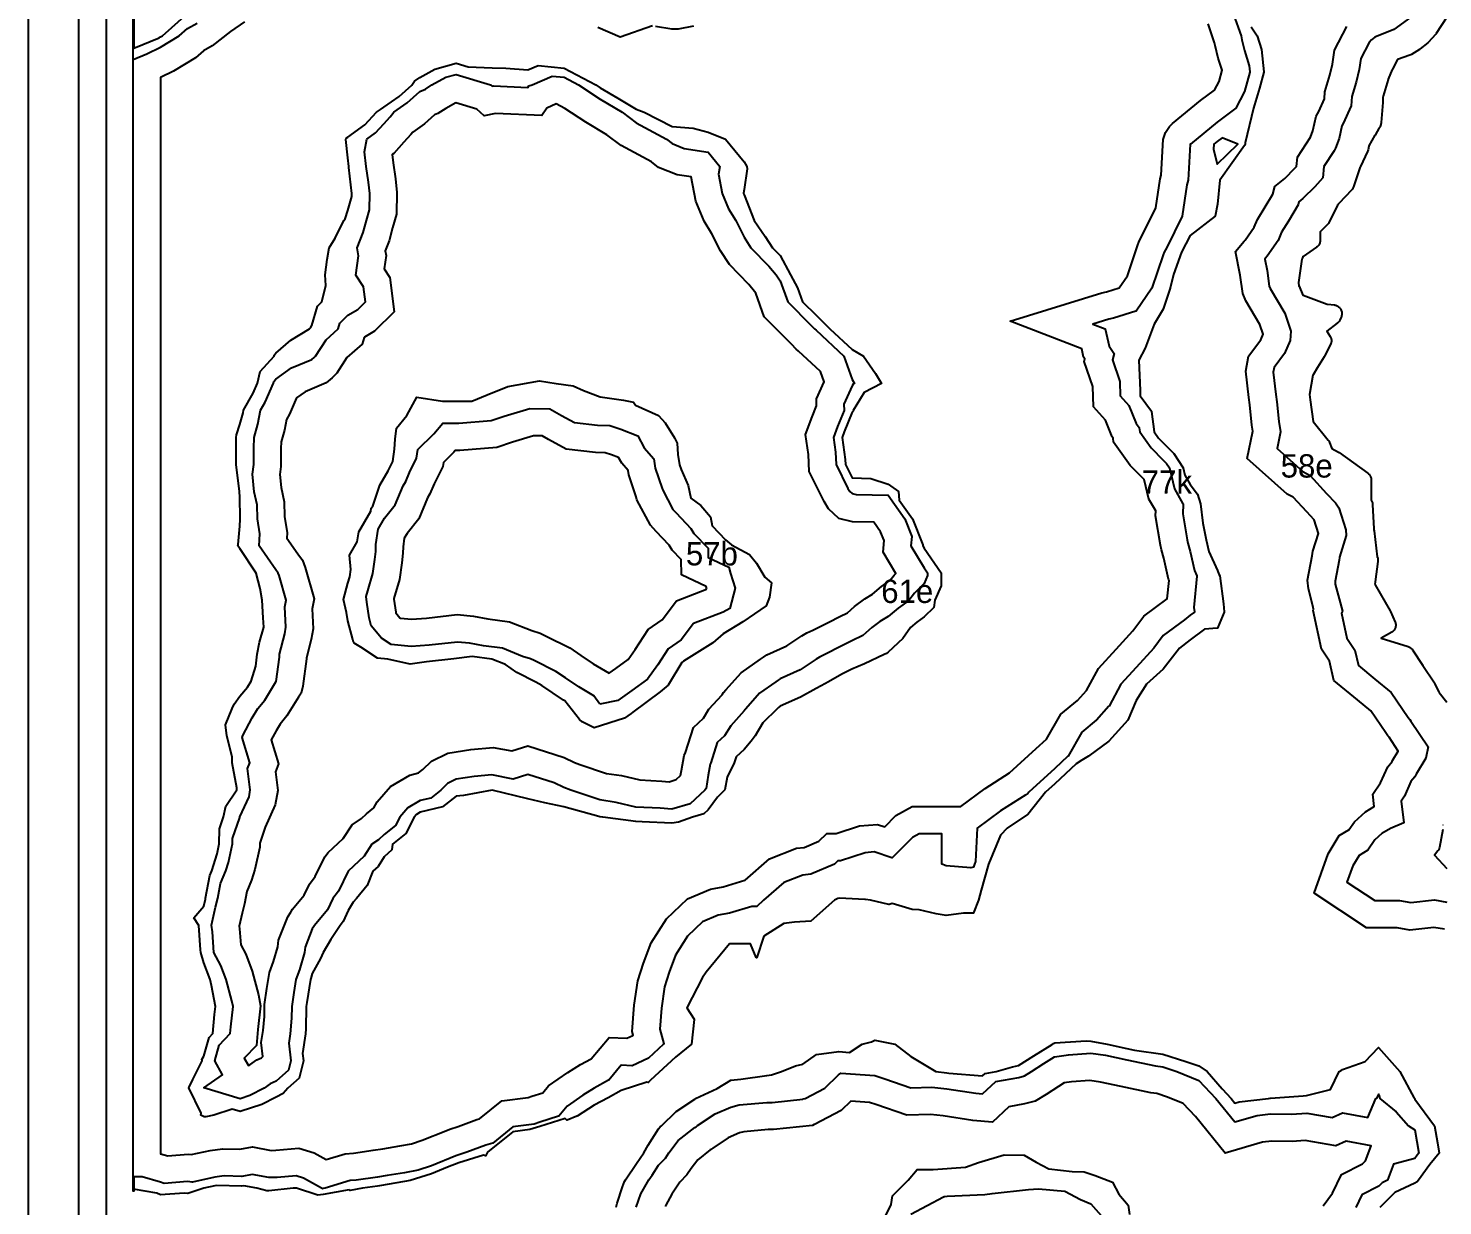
# Model space of a CAD drawing. Header units: millimetres. Extents: x 0 to 600, y 0 to 900.
# Drawn here: x 0 to 364, y 162.3 to 465.2 of the extents above; entities that cross this region are included whole.
import ezdxf
from ezdxf.enums import TextEntityAlignment as Align

# ---------------------------------------------------------------- set-up
doc = ezdxf.new("R2010")
doc.units = ezdxf.units.MM
for name, color, linetype in [('CORTE', 1, 'Continuous'), ('GRABADO', 5, 'Continuous'), ('HOJA', 8, 'Continuous')]:
    doc.layers.add(name, color=color, linetype=linetype)

msp = doc.modelspace()

# ---------------------------------------------------------------- linework, layer by layer
at = {"layer": 'CORTE'}
for points in [[(13, 102.13), (13, 627.9)], [(20, 614.41), (20, 111.7)], [(314.69, 465.57), (316.18, 463.25), (316.19, 463.24), (316.19, 463.23), (316.19, 463.23), (317.28, 459.73), (317.28, 459.73), (317.28, 459.72), (317.94, 453.96), (317.94, 453.95), (317.94, 453.95), (317.94, 453.94), (317.94, 453.93), (316.78, 449.76), (315.28, 444.67), (313.16, 435.7), (313.15, 435.42), (313.15, 435.41), (313.14, 435.4), (312.94, 435.05), (312.94, 435.04), (306.6, 426.14), (305.98, 419.91), (305.98, 419.91), (305.42, 416.89), (305.42, 416.89), (305.41, 416.87), (305.41, 416.86), (305.4, 416.85), (305.4, 416.85), (298.99, 411.85), (296.72, 407.61), (294.64, 401.83), (293.85, 398.36), (293.85, 398.36), (292.03, 392.96), (292.03, 392.95), (292.03, 392.95), (289.71, 389.09), (287.37, 382.9), (285.79, 379.85), (286.14, 372.04), (286.14, 370.63), (289.04, 366.68), (289.04, 366.68), (289.05, 366.67), (289.05, 366.65), (289.67, 361.37), (290.8, 359.77), (292.01, 358.55), (294.8, 355.83), (294.8, 355.82), (297.18, 352.12), (297.18, 352.11), (297.18, 352.1), (297.62, 350.27), (299, 347.87), (300.88, 345.38), (300.89, 345.37), (300.89, 345.36), (301.63, 342.84), (301.63, 342.83), (301.63, 342.83), (302.23, 337.86), (303.09, 333.58), (303.73, 330.6), (305.97, 325.73), (305.97, 325.73), (306.33, 324.81), (306.61, 324.34), (306.61, 324.33), (306.62, 324.31), (307.53, 317.11), (307.7, 315.05), (307.7, 315.04), (307.7, 315.02), (307.69, 315.01), (305.97, 310.89), (305.97, 310.89), (305.97, 310.88), (305.96, 310.87), (305.95, 310.86), (305.94, 310.86), (305.93, 310.85), (305.92, 310.85), (305.91, 310.85), (305.91, 310.85), (302.67, 310.63), (298.98, 307.91), (296.25, 305.73), (292.02, 300.31), (292.01, 300.31), (287.72, 296.47), (285.06, 292.25), (282.91, 287.23), (282.91, 287.22), (282.9, 287.21), (282.89, 287.21), (278.07, 281.79), (278.07, 281.79), (272.77, 277.93), (271.09, 276.89), (269.65, 276.02), (264.13, 270.83), (264.13, 270.83), (261.76, 268.68), (257.17, 262.92), (257.16, 262.92), (257.15, 262.91), (251.9, 259.42), (250.2, 257.64), (247.06, 250.19), (245.19, 243.52), (244.51, 240.94), (244.51, 240.93), (243.23, 237.62), (243.23, 237.61), (243.23, 237.6), (243.21, 237.59), (243.2, 237.58), (243.19, 237.58), (243.18, 237.58), (243.17, 237.57), (240.68, 237.57), (236.2, 237), (236.19, 237), (236.19, 237), (233.6, 237.44), (233.6, 237.44), (229.21, 238.4), (227.46, 238.55), (227.45, 238.55), (222.25, 240.07), (221.49, 239.84), (221.48, 239.84), (221.48, 239.84), (221.47, 239.84), (216.75, 240.88), (215.43, 241.08), (215.28, 241.11), (208.73, 241.43), (208.34, 241.36), (207.42, 240.89), (201.39, 235.55), (201.39, 235.55), (201.38, 235.54), (201.37, 235.54), (201.37, 235.54), (201.36, 235.53), (201.35, 235.53), (197.12, 235.26), (194.4, 234.89), (189.27, 231.64), (187.47, 226.16), (187.47, 226.14), (187.46, 226.13), (187.44, 226.12), (187.43, 226.11), (187.42, 226.11), (187.42, 226.11), (187.4, 226.11), (187.38, 226.11), (187.38, 226.11), (187.37, 226.11), (187.36, 226.12), (187.35, 226.12), (187.35, 226.13), (187.34, 226.14), (187.34, 226.15), (187.33, 226.15), (185.86, 229.64), (180.47, 229.64), (174.43, 222.39), (173.52, 221.05), (169.43, 213.18), (171.33, 210.3), (171.34, 210.29), (171.34, 210.28), (171.34, 210.26), (170.64, 203.9), (170.64, 203.9), (170.64, 203.89), (170.63, 203.88), (170.63, 203.86), (170.62, 203.86), (166.54, 200.54), (160.08, 194.6), (159.57, 194.07), (159.57, 194.06), (159.55, 194.05), (159.54, 194.05), (159.54, 194.05), (159.53, 194.05), (159.52, 194.04), (159.51, 194.05), (159.5, 194.05), (159.19, 194.13), (152.58, 191.96), (149.22, 190.1), (149.22, 190.1), (145.61, 188.17), (141.2, 185.33), (141.19, 185.32), (141.18, 185.32), (138.63, 184.35), (138.62, 184.35), (138.61, 184.34), (138.59, 184.35), (138.58, 184.35), (138.57, 184.35), (138.57, 184.35), (138.56, 184.36), (138.55, 184.36), (138.18, 184.77), (131.66, 182.69), (129.07, 181.89), (129.07, 181.89), (129.07, 181.88), (124.7, 181.31), (118.19, 176.08), (117.76, 175.22), (117.76, 175.22), (117.75, 175.21), (117.75, 175.2), (117.74, 175.19), (117.73, 175.19), (117.73, 175.18), (117.72, 175.18), (117.71, 175.18), (117.7, 175.18), (117.69, 175.18), (117.68, 175.18), (117.68, 175.18), (117.15, 175.32), (110.75, 173.35), (107.85, 172.21), (103.78, 170.55), (103.78, 170.55), (98.29, 168.78), (98.29, 168.78), (96.79, 168.51), (90.34, 167.45), (90.34, 167.45), (89.82, 167.37), (86.04, 166.8), (82.85, 166.24), (82.85, 166.24), (82.83, 166.24), (82.82, 166.24), (82.82, 166.24), (82.81, 166.25), (82.8, 166.25), (82.54, 166.42), (75.89, 165.18), (75.88, 165.18), (74.52, 165), (74.51, 165), (74.5, 165), (69.01, 166.8), (69, 166.8), (68.91, 166.85), (68.89, 166.86), (68.15, 166.79), (61.93, 166.14), (61.93, 166.14), (61.44, 166.15), (61.43, 166.15), (61.42, 166.15), (58.85, 166.8), (55.44, 167.43), (54.97, 167.35), (54.96, 167.35), (54.96, 167.35), (48.52, 167.5), (48, 167.42), (45.13, 166.8), (41.04, 165.5), (41.03, 165.5), (41.02, 165.5), (41.01, 165.5), (40.11, 165.58), (34.05, 165.09), (34.04, 165.09), (34.03, 165.09), (34.02, 165.09), (33.06, 165.52), (27.06, 166.54), (27.06, 166.54), (27.05, 166.54), (27.04, 166.54), (27.03, 166.55), (27.02, 166.56), (27.02, 166.56), (27.01, 166.57), (27.01, 166.58), (27, 166.6), (27, 166.61), (27, 498.77)], [(27.15, 499.15), (27.15, 460.08), (33.64, 462.78), (34.01, 462.96), (34.52, 463.27), (40.97, 469.03)], [(55.67, 466.84), (52.06, 464.4), (47.32, 460.69), (45.06, 459.42), (43.05, 457.62), (37.36, 454.16), (34, 452.53), (34, 451.18), (34, 320.25), (34, 175.69), (35.93, 175.13), (41.15, 175.57), (41.9, 175.48), (46.78, 176.55), (49.99, 176.99), (54.43, 176.89), (57.66, 177.46), (62.52, 176.56), (63.67, 176.58), (69.6, 177.09), (73.6, 175.91), (76.63, 174.19), (81.58, 175.68), (83.64, 175.83), (88.76, 176.61), (91.21, 176.98), (95.6, 177.7), (98.59, 178.25), (101.39, 179.15), (107.44, 181.62), (108.43, 182.01), (110.63, 182.69), (115.41, 184.46), (116.13, 184.69), (121.84, 189.28), (128.64, 190.18), (129.54, 190.46), (132.41, 191.38), (133.89, 193.17), (138.84, 196.56), (142.06, 198.63), (144.85, 200.13), (149.45, 205.59), (153.99, 205.39), (155.6, 206.14), (155.66, 206.18), (155.41, 207.11), (155.94, 213.93), (156.83, 220.16), (158.29, 224.71), (160.26, 229.94), (164.22, 236.13), (169.6, 241.25), (175.53, 243.77), (178.81, 244.36), (184.41, 246.05), (184.45, 246.1), (190.73, 251.53), (197.63, 254.25), (199.63, 254.44), (203.46, 256.07), (205.45, 258.04), (207.89, 258.05), (213.88, 260.02), (218.48, 260.42), (220.37, 259.81), (223.24, 262.71), (227.45, 265.01), (239.96, 265.01), (246.2, 269.65), (252.51, 273.68), (259.38, 279.9), (261.99, 282.35), (265.68, 288.75), (269.99, 292.29), (272.32, 294.85), (275.35, 300.55), (279.89, 305.51), (284.22, 310.2), (287.01, 313.99), (293.06, 318.43), (293.54, 323.14), (293.38, 323.49), (292.21, 328.88), (291.6, 331.01), (291.33, 332.22), (290.08, 339.74), (290.1, 341.03), (288.35, 344.08), (287.15, 349.09), (287.09, 349.15), (283.52, 352.72), (279.27, 358.77), (279.14, 359.78), (278.89, 360.13), (277.16, 364.42), (274.07, 367.84), (273.9, 373.02), (271.69, 379.5), (271.85, 380.19), (271.56, 380.62), (271.08, 382.73), (252.67, 389.88), (276.27, 397.15), (277.44, 397.4), (280.66, 398.42), (282.82, 401.54), (285.42, 409.2), (285.88, 410.46), (286.71, 412.02), (290.13, 419), (291.24, 426.46), (291.51, 427.37), (292.05, 436.62), (292.58, 438.38), (293.61, 439.96), (294.44, 440.72), (301.64, 446.6), (305.26, 449.29), (306.39, 451.5), (307.19, 454.38), (307.19, 454.38), (306.21, 457.52), (305.37, 460.77), (305.25, 461.45), (303.56, 466.3)], [(365.02, 468.05), (362.29, 463.85), (362.19, 463.71), (362.08, 463.58), (360.3, 461.66), (360.09, 461.46), (358.15, 459.88), (357.97, 459.75), (355.95, 458.46), (355.74, 458.34), (355.52, 458.25), (352.36, 457.16), (352.34, 457.15), (352.33, 457.14), (351, 454.65), (350.96, 454.56), (349.95, 452.09), (349.92, 452.01), (348.59, 447.69), (348.58, 447.65), (348.58, 447.62), (348.52, 446.2), (348.52, 446.12), (348.1, 440.94), (348.08, 440.77), (348.04, 440.6), (347.99, 440.44), (347.82, 439.94), (347.74, 439.75), (347.64, 439.56), (346.53, 437.74), (346.51, 437.71), (344.97, 434.92), (344.95, 434.88), (344.94, 434.85), (344.73, 433.91), (344.67, 433.7), (344.59, 433.5), (342.78, 429.6), (342.75, 429.52), (341.76, 426.74), (341.75, 426.72), (341.01, 424.43), (340.93, 424.22), (340.83, 424.03), (340.7, 423.84), (340.56, 423.67), (337.26, 420.12), (337.25, 420.11), (337.08, 419.93), (337.01, 419.85), (336.93, 419.77), (336.9, 419.74), (336.88, 419.7), (334.64, 415.16), (334.53, 414.96), (334.4, 414.78), (334.25, 414.61), (332.4, 412.8), (332.39, 412.78), (332.39, 412.76), (332.39, 410.55), (332.38, 410.35), (332.35, 410.16), (332.3, 409.97), (332.24, 409.78), (332.15, 409.6), (332.05, 409.43), (331.94, 409.27), (331.81, 409.12), (331.66, 408.99), (331.51, 408.87), (328.02, 406.48), (328, 406.46), (327.99, 406.44), (327.87, 406.17), (327.8, 406.01), (327.71, 405.86), (327.68, 405.81), (327.68, 405.78), (326.86, 399.78), (326.85, 399.75), (326.86, 399.71), (326.97, 398.93), (326.97, 398.89), (326.99, 398.86), (327.98, 396.54), (327.99, 396.52), (328.01, 396.52), (334.22, 394.22), (334.25, 394.2), (334.29, 394.2), (336.07, 394.02), (336.26, 393.99), (336.45, 393.94), (336.64, 393.87), (336.81, 393.79), (336.98, 393.69), (337.14, 393.58), (337.28, 393.45), (337.42, 393.31), (337.54, 393.15), (337.64, 392.99), (337.73, 392.82), (337.83, 392.57), (337.9, 392.4), (337.96, 392.21), (337.99, 392.03), (338.01, 391.84), (338.01, 391.65), (337.99, 391.46), (337.95, 391.27), (337.9, 391.09), (337.83, 390.91), (337.48, 390.12), (337.38, 389.93), (337.27, 389.75), (337.13, 389.59), (336.98, 389.44), (336.82, 389.31), (334.1, 387.32), (335, 385.92), (335.09, 385.75), (335.17, 385.58), (335.24, 385.39), (335.28, 385.21), (335.31, 385.02), (335.32, 384.82), (335.31, 384.63), (335.28, 384.44), (335.24, 384.25), (335.18, 384.07), (335.1, 383.89), (333.54, 380.83), (333.46, 380.69), (331.76, 377.92), (330.59, 376.03), (330.58, 376), (330.57, 375.97), (329.67, 371.03), (329.67, 370.99), (329.67, 370.95), (329.86, 369.61), (329.86, 369.6), (330.59, 364.07), (330.6, 364.05), (330.61, 364.03), (334.49, 359.28), (334.62, 359.09), (334.74, 358.89), (334.83, 358.68), (335.38, 357.12), (335.39, 357.1), (335.4, 357.09), (337.11, 356.18), (337.35, 356.04), (344.71, 350.72), (344.86, 350.61), (345, 350.47), (345.13, 350.33), (345.24, 350.17), (345.33, 350), (345.41, 349.83), (345.48, 349.64), (345.52, 349.46), (345.55, 349.26), (345.56, 349.07), (345.56, 343.89), (345.56, 343.86), (345.57, 343.82), (345.73, 343.49), (345.8, 343.31), (345.86, 343.12), (345.9, 342.92), (345.92, 342.72), (346.21, 336.43), (346.21, 336.39), (346.22, 336.36), (346.22, 336.34), (346.27, 336.15), (346.3, 335.96), (346.53, 333.71), (346.53, 333.69), (347.1, 329.23), (347.11, 329.18), (347.13, 329.14), (347.16, 329.05), (347.22, 328.86), (347.27, 328.65), (347.29, 328.45), (347.29, 328.25), (347.27, 328.04), (346.53, 322.79), (346.53, 322.75), (346.48, 322.23), (346.48, 322.2), (346.48, 322.18), (346.5, 322.14), (346.55, 322.04), (350.4, 315.35), (350.5, 315.16), (351.7, 312.43), (351.77, 312.25), (351.82, 312.06), (351.86, 311.86), (351.87, 311.66), (351.87, 311.47), (351.84, 311.27), (351.8, 311.07), (351.74, 310.89), (351.66, 310.7), (351.56, 310.53), (351.45, 310.37), (351.32, 310.22), (351.18, 310.08), (351.02, 309.96), (350.86, 309.85), (348.13, 308.27), (355.07, 306.15), (355.25, 306.09), (355.43, 306), (355.61, 305.9), (355.77, 305.78), (355.92, 305.64), (356.05, 305.49), (356.17, 305.33), (358.82, 301.32), (361.8, 296.85), (361.88, 296.72), (361.95, 296.59), (362.97, 294.4), (363, 294.35), (363.03, 294.31), (365.04, 291.82)], [(160.62, 465.83), (152.29, 462.87), (146.57, 465.36)], [(171.17, 465.73), (167.24, 464.99), (165.56, 464.94), (161.37, 465.67)], [(364.4, 233.43), (361.67, 233.89), (355.49, 233.24), (352.23, 233.8), (344.37, 233.8), (330.88, 242.73), (334.46, 252.81), (337.35, 257.55), (339.81, 259.02), (341.22, 261.05), (344.07, 263.64), (346.33, 265.05), (345.94, 268.15), (347.95, 271.1), (349.79, 275.2), (350.91, 276.56), (351.05, 276.82), (352.52, 279.27), (350.13, 282.83), (349.83, 283.2), (349.32, 283.93), (345.45, 289.6), (342.05, 292.41), (335.95, 297.44), (334.81, 302.4), (332.73, 305.52), (330.61, 315.47), (330.74, 315.76), (330.5, 316.66), (329.41, 320.99), (329.17, 323.26), (330.36, 329.52), (330.52, 330.69), (331.95, 335.23), (330.87, 338.79), (328.95, 340.77), (325.5, 344.54), (323.93, 345.39), (313.66, 354.52), (315.09, 361.58), (314.85, 363.11), (314.28, 368.36), (314.07, 370.2), (313.25, 377.01), (313.98, 380.83), (317.11, 385.02), (317.75, 386.53), (316.93, 389.02), (313.33, 395.09), (312.51, 396.98), (311.84, 401.7), (310.66, 407.77), (312.9, 410.43), (313.08, 410.67), (315.45, 414.02), (316.26, 415.97), (318.26, 419.24), (320.22, 422.49), (320.75, 424.52), (323.29, 426.58), (325.94, 429.24), (326.34, 429.68), (326.56, 432.06), (329.96, 437.21), (330.53, 438.81), (331.39, 442.63), (332.05, 443.82), (333.52, 447.03), (333.64, 448.88), (334.89, 453.15), (335.59, 455.96), (336.09, 459.54), (339.27, 465.64)], [(364, 259.13), (363.12, 254.47), (363.08, 254.28), (363.01, 254.09), (362.93, 253.91), (362.83, 253.74), (362.71, 253.58), (361.85, 252.49), (365, 249.07)], [(363.96, 260.31), (363.95, 260.28), (363.95, 260.25)], [(151.31, 161.94), (151.52, 163), (152.92, 167.14), (153.42, 168.56), (153.63, 168.94), (156.53, 173.21), (158.35, 175.91), (159.53, 177.92), (162.19, 182.12), (162.57, 182.62), (162.93, 182.9), (166.68, 186.51), (171.47, 189.76), (171.56, 189.82), (171.71, 189.88), (177.26, 192.5), (180.75, 194.57), (183.37, 194.9), (190.03, 195.79), (191.23, 195.95), (193.79, 196.86), (197.41, 198.26), (199.27, 198.73), (202.79, 201.18), (208.56, 201.96), (211.3, 201.75), (214.59, 203.83), (214.59, 203.83), (216.95, 204.46), (217.81, 204.87), (222.96, 203.83), (227.12, 200.7), (233.53, 196.86), (236.35, 196.53), (236.9, 196.45), (245.57, 195.72), (246.24, 196.34), (249.06, 196.86), (253.23, 198.07), (254.83, 198.36), (258.73, 200.88), (263.42, 203.82), (263.76, 204.06), (264.11, 204.19), (272.17, 204.74), (273.39, 204.68), (277.6, 203.83), (282.66, 202.73), (284.66, 202.32), (291.92, 201.3), (297.81, 199.4), (301.2, 198.28), (303.33, 196.84), (307.16, 192.36), (309.51, 189.86), (310.45, 188.71), (311.55, 189.03), (319.13, 189.89), (319.58, 189.96), (319.68, 189.97), (328.02, 190.58), (328.93, 190.63), (335.04, 192.22), (337.35, 196.84), (337.8, 197.12), (338.17, 197.39), (343.99, 199.43), (347.47, 202.98), (352.93, 196.83), (356.61, 189.98), (356.65, 189.86), (356.78, 189.75), (361.86, 182.87), (362.62, 178.48), (363.07, 175.85), (360.63, 172.94), (357.68, 168.86), (357.34, 168.42), (356.76, 168.11), (351.65, 165.72), (347.81, 161.88)], [(333.16, 162.3), (335.57, 165.55), (337.93, 170.33), (343.34, 173.09), (344.11, 173.86), (345.52, 177.69), (339.09, 178.93), (336.44, 177.7), (328.56, 179.06), (325.19, 178.85), (320.02, 178.94), (317.57, 178.66), (307.96, 175.84), (300.3, 185.25), (297.14, 188.62), (293.12, 190.28), (290.35, 191.18), (288.82, 191.39), (281.21, 192.96), (275.91, 194.11), (273.14, 194.5), (268.44, 194.17), (266.55, 193.9), (265.11, 192.99), (261.92, 190.94), (259.1, 189.18), (256.31, 188.49), (252.27, 187.76), (248.08, 183.85), (243.02, 184.27), (235.42, 185.41), (232.19, 185.78), (226.03, 185.57), (218.12, 188.32), (216.44, 188.88), (211.63, 189.24), (209.13, 186.8), (209.13, 186.8), (202.28, 183.24), (202.25, 183.24), (201.78, 182.91), (191.73, 181.88), (190.34, 181.88), (184.12, 181.33), (183.02, 181.05), (180.09, 179.78), (176.14, 177.11), (175.65, 176.77), (175.49, 176.67), (172.25, 174.16), (170.55, 171.91), (169.49, 170.26), (167.69, 168.34), (166.31, 166.29), (165.61, 165.26), (164.05, 162.49), (163.91, 162.09)], [(220.19, 158.96), (222, 162.65), (222.34, 164.83), (226.43, 168.92), (228.72, 171.62), (232.85, 171.6), (241.18, 172.27), (244.53, 173.43), (251.13, 175.42), (256.29, 175.29), (259.32, 173.56), (262.64, 171.78), (268.57, 171.1), (271.69, 170.99), (274.51, 170.09), (278.96, 168.34), (280.58, 165.29), (283.01, 162.49), (283.38, 160.03)]]:
    msp.add_lwpolyline(points, dxfattribs=at)
for points in [[(81.2, 415.73), (81.54, 416.22), (82.2, 418.35), (83.21, 421.91), (83.22, 422.66), (82.52, 429.38), (82.48, 429.62), (82.2, 431.85), (81.75, 436.61), (81.83, 436.93), (82.23, 437.21), (86.61, 440.32), (89.63, 443.63), (90.6, 444.3), (91.49, 444.87), (95.41, 447.64), (98.68, 450.59), (99.38, 451.62), (100.75, 452.55), (104.6, 454.7), (110.06, 456.19), (113.18, 455.24), (119.32, 455.04), (122.87, 454.92), (128.56, 454.48), (131.16, 455.63), (137.86, 454.92), (146, 450.61), (147.14, 449.87), (151.69, 447.18), (156.39, 444.4), (158.47, 443.64), (165.64, 439.91), (171.11, 439.52), (174.9, 438.51), (179.37, 436.66), (184.2, 430.83), (184.93, 429.65), (185.01, 429.03), (184.21, 423.75), (184.05, 422.78), (184.07, 422.68), (184.21, 422.35), (186.82, 415.72), (189.6, 411.67), (191.48, 408.76), (193.46, 406.71), (196.14, 401.78), (197.96, 398.4), (199.24, 394.82), (202.71, 391.36), (206.28, 387.86), (211.97, 382.58), (214.91, 380.89), (217.96, 376.37), (219.52, 373.83), (215.05, 371.49), (212.27, 366.86), (212.21, 366.68), (211.98, 366.46), (209.97, 361.42), (209.4, 359.91), (210.22, 354.3), (210.26, 352.97), (211.97, 349.56), (216.76, 349.4), (221.22, 347.9), (223.88, 346.02), (224.12, 343.85), (227.54, 339.05), (230.17, 332.32), (230.14, 332.06), (230.51, 331.45), (234.93, 325.09), (234.87, 321.78), (233.27, 318.08), (232.99, 316.2), (230.49, 313.81), (228.64, 312.46), (226.99, 311.08), (225.02, 308.23), (221.23, 304.74), (220.83, 304.39), (220.22, 304.09), (215.14, 301.68), (211.95, 300.33), (209.35, 299.08), (205.88, 297.12), (204.06, 296.09), (202.7, 295.33), (198.67, 293.17), (193.44, 290.8), (193, 290.5), (192.71, 290.16), (189, 286.55), (187.03, 283.2), (185.99, 281.85), (184.19, 279.68), (182.14, 277.79), (181.66, 276.25), (179.82, 272.58), (179.21, 269.27), (177.37, 267.42), (174.93, 264.19), (173.8, 263.1), (170.93, 262.26), (167.32, 260.99), (165.62, 260.68), (157.92, 261.08), (156.35, 261.18), (147.82, 262.26), (147.08, 262.37), (146.81, 262.46), (137.82, 264.89), (132.93, 265.94), (128.56, 267.02), (119.35, 269.19), (119.32, 269.2), (111.95, 267.81), (110.08, 267.69), (106.55, 264.92), (100.82, 263.53), (99.9, 262.98), (99.28, 262.29), (97.17, 258.09), (93.7, 255.32), (93.52, 253.88), (91.59, 252.04), (89.99, 249.55), (88.69, 248.35), (87.24, 244.66), (84.48, 241.37), (83.62, 240.4), (82.34, 238.24), (81.03, 235.39), (80.21, 234.41), (77.88, 230.79), (75.84, 227.44), (75.17, 225.87), (73.08, 222.04), (72.72, 220.76), (72.62, 220.49), (71.66, 214.6), (71.51, 213.53), (71.43, 207.81), (71.31, 206.56), (70.55, 201.5), (70.78, 199.59), (69.71, 195.12), (66.82, 192.57), (65.6, 191.21), (63.79, 190.21), (60.13, 188.33), (54.49, 186.52), (52.42, 187.13), (47.78, 185.58), (45.72, 185.22), (45.22, 185.14), (44.37, 185.62), (44.5, 186.14), (41.32, 192.62), (42.33, 194.79), (44.73, 199.61), (44.69, 199.96), (45.16, 200.81), (46.51, 205.59), (47.49, 206.6), (47.9, 211.48), (48.13, 213.54), (47.18, 218.97), (46.76, 220.49), (45.16, 224.81), (44.42, 227.46), (44.27, 228.13), (43.86, 234.43), (42.61, 236.36), (45.16, 239.38), (45.57, 241.13), (45.64, 241.44), (46.75, 247.22), (47.25, 248.42), (48.58, 252.8), (49.15, 255.37), (49.2, 259.3), (50.24, 262.35), (50.79, 265.09), (53.67, 269.33), (53.68, 269.85), (52.43, 276.27), (52.43, 277.76), (51.07, 283.23), (50.71, 286.05), (52.43, 290.25), (52.99, 291.34), (54.43, 293.38), (56.43, 295.73), (57.33, 297.22), (58.51, 301.09), (58.92, 304.17), (59.5, 307.32), (60.61, 311.14), (60.48, 313.53), (60.2, 318.09), (59.67, 321.1), (58.64, 325.04), (54.43, 331.4), (53.95, 332.02), (53.99, 332.37), (54.42, 337.13), (54.54, 338.91), (54.53, 339), (54.42, 344.66), (54.38, 345.98), (54.38, 346), (53.48, 352.95), (53.51, 353.64), (53.51, 359.92), (53.55, 360.59), (54.42, 363.24), (55.26, 366.27), (55.38, 366.92), (57.83, 371.33), (58.96, 373.89), (59.66, 376.93), (63.27, 380.87), (63.31, 381.14), (63.7, 381.62), (67.54, 384.98), (72.4, 387.86), (72.58, 388.12), (72.94, 388.73), (74.42, 393.7), (75.53, 394.81), (76.56, 399.03), (76.35, 401.75), (76.94, 405.71), (77.4, 408.74), (78.97, 411.19), (81.2, 415.73)], [(107.43, 444.59), (105.4, 443.3), (104.53, 442.95), (101.91, 440.58), (98.98, 438.51), (98.47, 437.86), (96.65, 435.86), (94.02, 432.99), (93.62, 432.7), (93.9, 430.58), (94.5, 426.46), (94.87, 422.94), (94.75, 417.42), (93.74, 413.88), (92.87, 410.52), (91.86, 407.96), (92.07, 406.71), (91.59, 403.34), (93.02, 401.11), (94.16, 392.26), (89.1, 387.26), (86.52, 385.78), (86.4, 385.66), (85.89, 383.93), (82, 380.49), (79.41, 376.45), (78.22, 375.27), (76.62, 373.96), (71.21, 371.71), (69.05, 370.14), (67.18, 365.9), (66.42, 364.52), (65.91, 361.81), (65.08, 358.83), (65.01, 357.07), (65.01, 352.51), (64.74, 350.4), (65.09, 347.06), (65.86, 343.42), (65.94, 339.65), (66.64, 335.43), (66.53, 334), (69.34, 329.99), (70.56, 328.39), (71.22, 326.51), (73.53, 318.39), (73.03, 315.85), (73.29, 310.72), (72.82, 307.96), (71.62, 303.28), (71.62, 302.97), (70.64, 295.93), (70.23, 294.15), (69.49, 293.17), (66.55, 288.29), (64.77, 286.2), (63.74, 284.44), (62.53, 282.15), (64.35, 276.01), (63.58, 273.95), (64.22, 269.15), (63.55, 265.43), (60.97, 259.72), (59.55, 255.56), (59.54, 254.56), (58.27, 248.84), (57.42, 246.04), (56.2, 243.14), (55.6, 239.98), (55.03, 237.55), (54.27, 234.25), (54.39, 233.56), (54.65, 229.44), (55.96, 227.03), (57.59, 222.63), (59.25, 216.56), (59.74, 213.76), (59.07, 207.64), (58.72, 203.53), (55.59, 200.28), (56.67, 198.36), (57.01, 198.53), (58.77, 199.82), (60.01, 200.35), (60.39, 200.69), (59.96, 204.27), (60.43, 207.4), (60.76, 210.96), (60.81, 214.06), (61.38, 218.17), (62.04, 222.28), (63.11, 225.16), (64.17, 228.89), (64.41, 230.65), (66.79, 236.64), (67.52, 237.84), (67.99, 238.56), (71.02, 242.2), (72.33, 245.06), (73.86, 247), (76.29, 252.05), (77.15, 253.16), (81.04, 256.75), (83.34, 260.33), (85.74, 261.92), (86.99, 263.1), (88.91, 264.63), (89.73, 266.25), (93.16, 270.12), (98.15, 273.08), (100.42, 273.63), (101.56, 274.53), (103.78, 276.68), (107.94, 278.77), (113.86, 279.65), (119.65, 280.21), (124.38, 279.29), (128.58, 280.64), (137.92, 277.63), (140.55, 276.35), (141.96, 275.83), (148.74, 273.54), (152.6, 272.95), (157.34, 271.84), (163.02, 271.54), (164.89, 271.39), (166.75, 271.94), (167.85, 272.99), (168.05, 274.29), (168.76, 278.12), (169.14, 278.88), (171.14, 285.32), (173.71, 287.7), (175.15, 290.01), (178.52, 293.76), (178.87, 294.35), (179.53, 294.99), (183.42, 299.41), (188.42, 302.93), (189.15, 303.4), (190.08, 304), (195.19, 306.32), (199.02, 308.9), (200.34, 309.64), (201.86, 310.37), (205.95, 312.45), (208.83, 313.92), (210.79, 314.87), (212.61, 316.49), (215.24, 318.47), (217.19, 319.61), (219.55, 321.58), (221.71, 323.16), (222.83, 324.54), (223.21, 324.93), (219.94, 330.4), (220.2, 333.44), (219.32, 335.69), (217.56, 338.16), (212.11, 338.27), (208.55, 339.11), (205.87, 341.6), (204.77, 343.47), (200.9, 351.2), (200.75, 355.54), (200.01, 360.69), (201.71, 365.25), (202.85, 368.09), (202.78, 369.87), (204.77, 374.26), (203.81, 376.93), (198.22, 382.18), (197.57, 382.66), (196.4, 383.97), (189.36, 390.97), (187.19, 397.03), (186.85, 397.52), (185.37, 399.28), (180.43, 404.39), (178.13, 407.93), (175.91, 412.3), (173.89, 415.58), (171.76, 420.68), (170.61, 426.95), (166.97, 427.5), (162.14, 429.37), (160.34, 430.8), (152.58, 435), (148.89, 437.82), (143.44, 441.04), (138.03, 444.57), (135.85, 445.72), (133.41, 444.63), (132.14, 442.75), (120.24, 443.31), (117.3, 442.68), (115.44, 444.37), (109.99, 446.02), (107.43, 444.59)], [(304.94, 434.06), (305.94, 430.2), (311.21, 435.4), (307.19, 437.04), (305.95, 436.11), (305.06, 435.39), (304.94, 434.06)], [(173.07, 342.48), (175.55, 339.53), (176.01, 337.24), (179.43, 333.59), (180.92, 332.34), (185.56, 329.86), (187.34, 327.6), (189.53, 323.96), (191.22, 322.51), (190.71, 318.85), (189.88, 316.62), (183.89, 312.5), (178.83, 309.43), (176.15, 307.15), (168.61, 302.36), (168.2, 302.02), (164.69, 296.19), (162.59, 294.52), (155.57, 289.27), (155.1, 288.91), (153.38, 287.72), (145.61, 285.23), (142.53, 286.8), (141.87, 287.36), (138.05, 292.2), (137.75, 292.39), (132.15, 296.14), (130.64, 297.01), (125.68, 299.52), (122.76, 301.52), (119.26, 302.94), (114.18, 303.58), (109.52, 303.03), (102.47, 302.2), (98.23, 301.61), (92.55, 302.87), (89.89, 303.14), (85.53, 306), (83.85, 307.02), (83.7, 307.31), (83.54, 308.01), (82.2, 312.73), (81.87, 314.95), (81.1, 318.22), (82.24, 322.44), (82.71, 324.08), (83, 325.96), (82.64, 329.7), (84.66, 333.13), (85.02, 335.67), (88.15, 340.98), (88.23, 341.75), (88.66, 342.24), (90.48, 347.69), (92.6, 351.39), (93.77, 353.77), (94.27, 356.94), (94.42, 359.47), (94.72, 362.36), (97.4, 365.55), (99.94, 370.31), (106.62, 369.29), (114.1, 369.28), (118.09, 370.92), (123.42, 373.04), (131.55, 374.5), (135.79, 373.8), (140.19, 373.26), (142.9, 371.98), (147.13, 370.35), (153.13, 369.56), (155.71, 369.04), (156.26, 368.23), (162.17, 365.63), (163.91, 363.67), (166.28, 359.83), (166.93, 358.44), (167.15, 355.53), (167.56, 352.91), (167.98, 351.67), (169.77, 347.6), (170.51, 344.36), (173.07, 342.48)], [(174.58, 321.02), (174.4, 321.62), (168.08, 324.59), (167.97, 328.56), (165.67, 330.95), (164.9, 332.21), (161.54, 335.78), (160.07, 337.38), (156.62, 343.9), (156.45, 344.64), (154.49, 350.34), (154.32, 351.42), (152.69, 353.29), (151.91, 354.77), (150.09, 355.48), (148.41, 356.02), (145.97, 356.1), (138.43, 356.97), (133.85, 359.43), (132.27, 360.33), (130, 360.39), (124.62, 358.77), (120.57, 357.35), (111.04, 356.59), (109.87, 356.6), (109.51, 356.17), (106.83, 353.49), (106.68, 352.51), (104.48, 348.03), (103.36, 345.44), (102.73, 344.38), (100.51, 339.04), (97.48, 335.23), (96.76, 334.01), (96.45, 331.82), (96.4, 330.2), (96.15, 327.68), (95.49, 323.41), (94.1, 318.55), (94.04, 318.36), (94.54, 314.97), (94.59, 314.8), (95.61, 313.57), (95.8, 313.44), (98.6, 313.16), (102.46, 313.46), (110.33, 314.36), (114.53, 314), (118.23, 313.25), (123.82, 312.55), (129.53, 310.24), (131.74, 309.57), (133.23, 308.85), (139.33, 305.81), (142.17, 303.87), (145.38, 301.68), (149.49, 299.27), (151.18, 300.52), (154.34, 302.79), (156.19, 305.36), (159.48, 310.57), (163.13, 313.05), (166.79, 317.93), (174.55, 320.9), (174.58, 321.02)]]:
    msp.add_lwpolyline(points, close=True, dxfattribs=at)
at = {"layer": 'GRABADO'}
for points in [[(13, 107.15), (13, 629.41)], [(310.12, 468.75), (312.05, 463.23), (312.05, 463.22), (312.22, 462.26), (312.95, 459.44), (314.15, 455.57), (314.15, 455.56), (314.33, 453.95), (314.33, 453.94), (312.95, 448.94), (312.95, 448.94), (312.94, 448.93), (310.74, 444.65), (310.73, 444.64), (310.73, 444.63), (310.72, 444.63), (305.95, 441.08), (299.02, 435.42), (298.99, 435.39), (298.99, 435.39), (298.99, 435.39), (298.46, 426.15), (298.45, 426.15), (298.1, 424.94), (296.9, 416.89), (296.89, 416.89), (296.89, 416.88), (296.89, 416.87), (292.94, 408.83), (292.94, 408.83), (292.29, 407.61), (292.03, 406.89), (289.14, 398.36), (289.13, 398.35), (289.13, 398.34), (285.05, 392.46), (285.04, 392.45), (285.04, 392.44), (285.03, 392.44), (285.03, 392.44), (285.02, 392.43), (279.23, 390.63), (279.23, 390.63), (278.04, 390.37), (273.96, 389.12), (277.08, 387.9), (277.09, 387.9), (277.1, 387.89), (277.11, 387.88), (277.12, 387.87), (277.12, 387.86), (278.09, 383.46), (279.36, 381.6), (279.36, 381.59), (279.36, 381.59), (279.37, 381.58), (279.37, 381.57), (279.37, 381.56), (279.37, 381.55), (279.37, 381.54), (278.96, 379.87), (280.86, 374.3), (280.86, 374.29), (280.86, 374.29), (280.86, 374.28), (280.98, 370.63), (283.19, 368.19), (283.2, 368.18), (283.2, 368.17), (283.21, 368.17), (285.06, 363.56), (285.86, 362.46), (285.86, 362.46), (285.87, 362.44), (285.87, 362.43), (286, 361.37), (288.9, 357.24), (292.01, 354.13), (292.88, 353.28), (292.88, 353.28), (292.89, 353.27), (293.63, 352.12), (293.63, 352.11), (293.63, 352.1), (294.92, 346.69), (297.12, 342.86), (297.12, 342.85), (297.13, 342.84), (297.13, 342.84), (297.13, 342.83), (297.13, 342.82), (297.09, 340.28), (298.2, 333.57), (298.39, 332.76), (299.01, 330.58), (300.06, 325.72), (300.7, 324.33), (300.7, 324.32), (300.7, 324.31), (300.7, 324.3), (299.87, 316.18), (300.07, 315.05), (300.07, 315.04), (300.07, 315.03), (300.07, 315.01), (300.06, 314.99), (300.06, 314.99), (300.05, 314.98), (300.05, 314.98), (298.98, 314.19), (297.48, 312.99), (292.02, 308.98), (289.63, 305.74), (289.63, 305.73), (285.05, 300.77), (281.11, 296.47), (278.09, 290.79), (278.08, 290.78), (274.83, 287.2), (274.82, 287.2), (271.11, 284.15), (267.54, 277.96), (267.54, 277.95), (267.53, 277.95), (267.53, 277.94), (264.13, 274.75), (257.42, 268.68), (257.16, 268.37), (257.16, 268.36), (256.67, 268.04), (256.67, 268.04), (250.18, 263.89), (244.19, 259.44), (243.72, 250.85), (243.72, 250.85), (243.72, 250.83), (243.72, 250.83), (243.45, 250.19), (243.24, 249.44), (243.24, 249.43), (243.23, 249.42), (243.23, 249.41), (243.22, 249.4), (243.21, 249.4), (243.2, 249.39), (243.19, 249.39), (242.52, 249.26), (242.52, 249.26), (242.5, 249.26), (236.19, 249.76), (236.18, 249.76), (236.17, 249.76), (235.95, 249.85), (235.13, 250.14), (235.12, 250.15), (235.11, 250.15), (235.1, 250.16), (235.09, 250.17), (235.08, 250.18), (235.08, 250.2), (235.08, 250.21), (235.08, 258.01), (229.24, 258.01), (227.49, 257.05), (222.31, 251.83), (222.3, 251.83), (222.29, 251.82), (222.28, 251.81), (222.26, 251.81), (222.24, 251.81), (222.23, 251.81), (217.67, 253.33), (215.3, 253.12), (209.02, 251.06), (209.02, 251.06), (209.01, 251.05), (208.34, 251.05), (207.44, 250.16), (207.43, 250.15), (201.37, 247.57), (201.37, 247.57), (201.36, 247.57), (201.35, 247.56), (199.28, 247.37), (194.41, 245.46), (189.14, 240.9), (187.45, 239.31), (187.45, 239.3), (187.43, 239.29), (187.42, 239.29), (187.41, 239.29), (187.4, 239.29), (186.21, 239.29), (180.45, 237.55), (180.45, 237.54), (177.55, 237.02), (173.5, 235.3), (169.66, 231.65), (166.56, 226.79), (164.91, 222.41), (163.67, 218.58), (162.9, 213.16), (162.48, 207.76), (163.5, 203.93), (163.5, 203.92), (163.5, 203.9), (163.5, 203.88), (163.49, 203.87), (163.48, 203.86), (159.57, 200.26), (159.56, 200.25), (159.56, 200.25), (155.39, 198.32), (155.38, 198.31), (155.37, 198.31), (155.36, 198.31), (155.36, 198.31), (152.58, 198.44), (149.34, 194.6), (149.34, 194.59), (149.33, 194.59), (145.61, 192.59), (142.71, 190.73), (138.66, 187.95), (136.51, 185.34), (136.5, 185.34), (136.5, 185.33), (136.49, 185.32), (136.47, 185.32), (131.66, 183.79), (130.15, 183.31), (130.15, 183.31), (130.14, 183.31), (124.7, 182.6), (119.53, 178.44), (119.52, 178.44), (119.5, 178.43), (119.5, 178.43), (117.72, 177.85), (112.88, 176.06), (110.75, 175.4), (110.05, 175.12), (103.79, 172.57), (103.78, 172.57), (100.3, 171.45), (100.3, 171.45), (96.79, 170.8), (92.31, 170.07), (92.31, 170.07), (89.82, 169.69), (84.41, 168.86), (82.85, 168.76), (76.37, 166.8), (76.37, 166.8), (75.89, 166.71), (75.88, 166.71), (75.8, 166.69), (75.79, 166.69), (75.78, 166.7), (75.46, 166.8), (75.45, 166.8), (70.85, 169.43), (68.89, 170), (64.03, 169.58), (61.93, 169.55), (61.92, 169.55), (61.92, 169.55), (57.63, 170.35), (54.97, 169.87), (54.96, 169.87), (54.96, 169.87), (50.39, 169.98), (48, 169.65), (42.23, 168.39), (42.22, 168.39), (42.21, 168.39), (41.01, 168.54), (34.98, 168.03), (34.97, 168.03), (34.96, 168.03), (34.95, 168.03), (34.95, 168.03), (34.02, 168.4), (29.29, 169.76), (27.15, 169.76), (27.15, 166.02), (27, 166.04), (27, 169.83), (27, 169.83), (27, 320.25), (27, 451.18), (27, 457.16), (30.51, 458.62), (34.01, 460.31), (38.86, 463.27), (40.97, 465.15), (40.97, 465.15), (40.98, 465.16), (43.43, 466.53)], [(355.77, 468.08), (351.34, 464.87), (346.5, 462.93), (345.64, 462.21), (345.04, 461.56), (342.86, 457.38), (342.48, 454.62), (341.65, 451.32), (340.58, 447.65), (340.42, 445.28), (338.3, 440.66), (338, 440.12), (337.27, 436.86), (336.38, 434.36), (336.03, 433.69), (333.37, 429.67), (333.1, 426.72), (331.02, 424.42), (327.99, 421.38), (326.95, 420.54), (326.74, 419.75), (324.24, 415.6), (322.51, 412.78), (321.61, 410.61), (318.74, 406.54), (318.38, 406.07), (318.17, 405.82), (318.75, 402.86), (319.31, 398.89), (319.58, 398.28), (323.34, 391.93), (324.86, 387.31), (324.66, 384.91), (323.23, 381.51), (320.55, 377.93), (320.33, 376.77), (321.03, 371), (321.23, 369.13), (321.79, 364.03), (322.2, 361.42), (321.32, 357.08), (327.98, 351.16), (329.87, 350.14), (334.05, 345.56), (336.38, 343.15), (337.26, 341.8), (338.98, 336.15), (339.13, 334.73), (337.37, 329.15), (337.37, 329.08), (337.27, 328.39), (336.24, 322.97), (336.32, 322.21), (337.27, 318.44), (338.15, 315.22), (337.93, 314.72), (339.3, 308.28), (341.35, 305.21), (342.24, 301.32), (346.5, 297.8), (350.67, 294.36), (355.09, 287.91), (355.45, 287.39), (355.78, 286.97), (360.2, 280.39), (359.6, 277.47), (357.14, 273.36), (356.75, 272.63), (355.78, 271.47), (354.08, 267.67), (353.22, 266.41), (353.93, 260.81), (350.48, 259.39), (348.31, 258.03), (346.51, 256.4), (344.7, 253.79), (342.43, 252.43), (340.81, 249.78), (339.31, 245.55), (346.48, 240.8), (352.83, 240.8), (355.72, 240.3), (361.88, 240.96), (364.98, 240.43)], [(156.44, 161.93), (157.65, 165.38), (159.65, 168.94), (160.51, 170.21), (162.2, 172.72), (163.96, 174.59), (164.81, 175.92), (167.22, 179.12), (171.47, 182.42), (171.83, 182.64), (172.22, 182.91), (176.71, 185.94), (180.75, 187.69), (182.94, 188.25), (190.03, 188.88), (191.37, 188.88), (199.27, 189.69), (199.4, 189.78), (199.88, 189.89), (204.98, 192.54), (208.51, 195.97), (209.08, 196.45), (217.83, 195.8), (220.38, 194.94), (227.09, 192.61), (232.48, 192.8), (236.35, 192.35), (243.83, 191.23), (245.57, 191.08), (248.99, 194.28), (254.84, 195.34), (256.35, 195.71), (258.17, 196.85), (261.35, 198.9), (264.09, 200.62), (267.7, 201.13), (273.38, 201.54), (277.14, 201.01), (282.66, 199.81), (290.01, 198.3), (291.92, 198.03), (295.54, 196.86), (301.21, 194.51), (305.57, 189.86), (310.45, 183.86), (316.18, 185.55), (319.68, 185.94), (325.04, 185.86), (328.95, 186.09), (335.47, 184.97), (338.2, 186.24), (344.69, 184.98), (346.71, 189.86), (347.08, 190.11), (347.48, 191), (347.81, 189.86), (351.99, 186.5), (355.18, 182.9), (356.8, 181.84), (357.82, 175.85), (357.41, 175.36), (356.77, 174.48), (351.25, 173), (349.73, 168.85), (348.35, 168.2), (347.51, 167.36), (343.18, 165.15), (341.56, 161.89)], [(227.07, 160.13), (235.51, 164.59), (235.63, 164.71), (235.83, 164.72), (236.48, 164.73), (246.14, 165.17), (248, 165.46), (257.33, 166.5), (259.91, 166.66), (266.75, 166.03), (270.75, 163.93), (273.39, 162.78), (276.67, 159.13)]]:
    msp.add_lwpolyline(points, dxfattribs=at)
for points in [[(60.91, 369.02), (63.06, 373.89), (63.15, 374.3), (63.7, 374.9), (67.76, 377.86), (72.97, 380.02), (73.52, 380.47), (73.93, 380.88), (76.63, 385.09), (79.75, 387.85), (80.2, 389.36), (82.23, 391.39), (84.83, 392.88), (86.78, 394.8), (86.28, 398.65), (84.29, 401.73), (84.98, 406.62), (84.63, 408.73), (86.21, 412.7), (86.99, 415.71), (87.77, 418.48), (87.87, 422.66), (87.56, 425.59), (86.96, 429.62), (86.48, 433.38), (87.09, 436.64), (89.36, 438.26), (91.48, 440.58), (93.12, 442.38), (94.09, 443.63), (97.53, 446.05), (100.75, 448.96), (102.17, 449.54), (103.85, 450.61), (107.4, 452.59), (110.06, 453.32), (118.97, 450.61), (119.34, 450.28), (119.67, 450.35), (128.54, 449.93), (128.84, 450.37), (129.62, 450.61), (134.78, 452.91), (137.86, 452.58), (141.59, 450.61), (147.14, 446.98), (152.81, 443.63), (156.4, 440.89), (164.21, 436.66), (165.66, 435.52), (168.78, 434.31), (174.92, 433.37), (177.94, 429.65), (177.6, 427.64), (178.51, 422.68), (180.14, 418.78), (182.02, 415.72), (184.2, 411.43), (185.93, 408.76), (190.57, 403.97), (192.4, 401.79), (193.47, 400.27), (195.42, 394.82), (201.48, 388.78), (202.31, 387.86), (202.71, 387.56), (209.83, 380.88), (211.99, 374.86), (212.62, 373.83), (212.22, 373.62), (211.99, 373.24), (209.84, 368.5), (209.91, 366.88), (208.24, 362.72), (207.19, 359.91), (207.73, 356.17), (207.85, 352.97), (210.92, 346.82), (211.39, 346.03), (211.96, 345.5), (212.99, 345.26), (221.22, 345.09), (225.52, 339.05), (227.31, 334.47), (227.1, 332.06), (230.51, 326.36), (231.39, 325.09), (231.38, 324.4), (230.51, 322.38), (228.07, 319.88), (226.57, 318.04), (223.86, 316.06), (221.22, 313.86), (219.13, 312.64), (217.05, 311.07), (214.71, 309), (211.95, 307.66), (209.13, 306.22), (204.96, 304.09), (203.57, 303.43), (202.7, 302.94), (198.62, 300.19), (193.44, 297.83), (192.93, 297.51), (192.33, 297.12), (188.13, 294.16), (184.61, 290.16), (184.43, 289.99), (184.2, 289.6), (180.77, 285.78), (179.15, 283.2), (177.27, 281.45), (175.65, 276.25), (175.46, 275.86), (174.95, 273.1), (174.41, 269.68), (174.06, 269.25), (170.35, 265.7), (165.63, 264.32), (162.56, 264.55), (156.35, 264.88), (151.27, 266.08), (147.08, 266.72), (139.63, 269.23), (137.81, 269.9), (135.31, 271.12), (128.58, 273.28), (124.8, 272.07), (119.31, 273.15), (114.72, 272.7), (110.08, 272.01), (107.88, 270.91), (106.17, 269.25), (103.55, 267.19), (100.82, 266.53), (97.67, 264.66), (95.57, 262.29), (94.48, 260.11), (91.58, 257.81), (90.1, 256.41), (88.44, 255.31), (86.45, 252.21), (82.33, 248.41), (82.3, 248.37), (82.28, 248.35), (79.83, 243.27), (78.34, 241.38), (76.99, 238.43), (73.64, 234.41), (73.45, 234.12), (73.08, 233.51), (71.23, 228.86), (71.04, 227.46), (69.77, 222.98), (68.84, 220.49), (68.3, 217.13), (67.8, 213.53), (67.76, 210.57), (67.38, 206.56), (67.02, 204.16), (67.57, 199.59), (66.98, 197.17), (63.79, 194.36), (62.27, 193.71), (60.71, 192.56), (57.03, 190.67), (54.49, 189.85), (45.2, 192.6), (49.99, 195.96), (47.96, 199.59), (49.11, 203.64), (51.96, 206.6), (52.11, 208.31), (52.68, 213.54), (52.41, 215.03), (50.92, 220.49), (49.57, 224.13), (47.76, 227.46), (47.43, 232.73), (47.13, 234.45), (48.21, 239.14), (48.75, 241.44), (49.47, 245.17), (50.83, 248.42), (51.49, 250.61), (52.55, 255.37), (52.57, 256.77), (54.42, 262.21), (54.46, 262.32), (54.46, 262.35), (56.82, 267.52), (57.13, 269.3), (56.41, 274.78), (56.97, 276.28), (55.05, 282.77), (55.2, 283.27), (57.63, 287.84), (59.03, 290.26), (60.85, 292.39), (63.69, 297.1), (63.74, 297.17), (63.75, 297.2), (64.62, 303.45), (64.62, 304.17), (65.97, 309.42), (66.26, 311.13), (65.99, 316.36), (66.34, 318.09), (64.54, 324.4), (64.32, 325.03), (63.69, 325.86), (59.37, 332.02), (59.59, 335.11), (58.95, 339), (58.87, 342.62), (58.16, 345.97), (57.69, 350.48), (58.01, 352.96), (58.01, 357.22), (58.12, 359.93), (59.09, 363.39), (59.74, 366.92), (60.91, 369.02)], [(147.07, 291.31), (145.51, 293.5), (141.64, 295.77), (138.23, 298.09), (135.78, 299.76), (130.16, 302.57), (129.2, 303.02), (127.2, 303.63), (122.04, 305.72), (117.1, 306.34), (113.54, 307.06), (110.43, 307.32), (103.13, 306.49), (98.52, 306.14), (93.39, 306.65), (90.9, 308.29), (88.26, 311.45), (87.68, 313.5), (87.08, 317.57), (86.96, 319.05), (87.37, 320.48), (88.64, 324.92), (89.21, 328.56), (89.41, 330.64), (89.46, 332.42), (90.03, 336.37), (91.7, 339.21), (94.42, 342.63), (96.46, 347.53), (97.12, 348.63), (98.12, 350.95), (99.92, 354.64), (100.26, 356.82), (104.36, 360.91), (106.64, 363.62), (110.78, 363.59), (119.11, 364.26), (122.46, 365.43), (129.06, 367.42), (134.21, 367.29), (137.24, 365.56), (140.56, 363.77), (146.49, 363.09), (149.62, 362.98), (152.44, 362.08), (156.88, 360.33), (158.5, 357.28), (160.93, 354.48), (161.31, 352.03), (163.11, 346.8), (163.17, 346.67), (163.24, 346.36), (165.85, 341.44), (166.67, 340.54), (170.5, 336.48), (171.25, 335.25), (174.9, 331.46), (174.96, 329.09), (180.23, 326.61), (180.7, 324.94), (181.86, 321.16), (180.48, 315.95), (178.82, 315.04), (171.18, 312.11), (168.03, 307.91), (164.62, 305.6), (162, 301.44), (159.35, 297.77), (155.3, 294.86), (151.74, 292.24), (147.07, 291.31)]]:
    msp.add_lwpolyline(points, close=True, dxfattribs=at)
at = {"layer": 'HOJA'}
msp.add_lwpolyline([(0, 0), (600, 0), (600, 900), (0, 900)], close=True, dxfattribs=at)

# ---------------------------------------------------------------- texts
at = {"layer": 'GRABADO'}
for s, p in [('58e', (328.94, 352.62)), ('77k', (292.97, 348.48)), ('57b', (175.9, 330.03)), ('61e', (226.17, 320.36))]:
    msp.add_text(s, height=6, dxfattribs=at).set_placement(p, align=Align.MIDDLE_CENTER)

doc.saveas('drawing.dxf')
